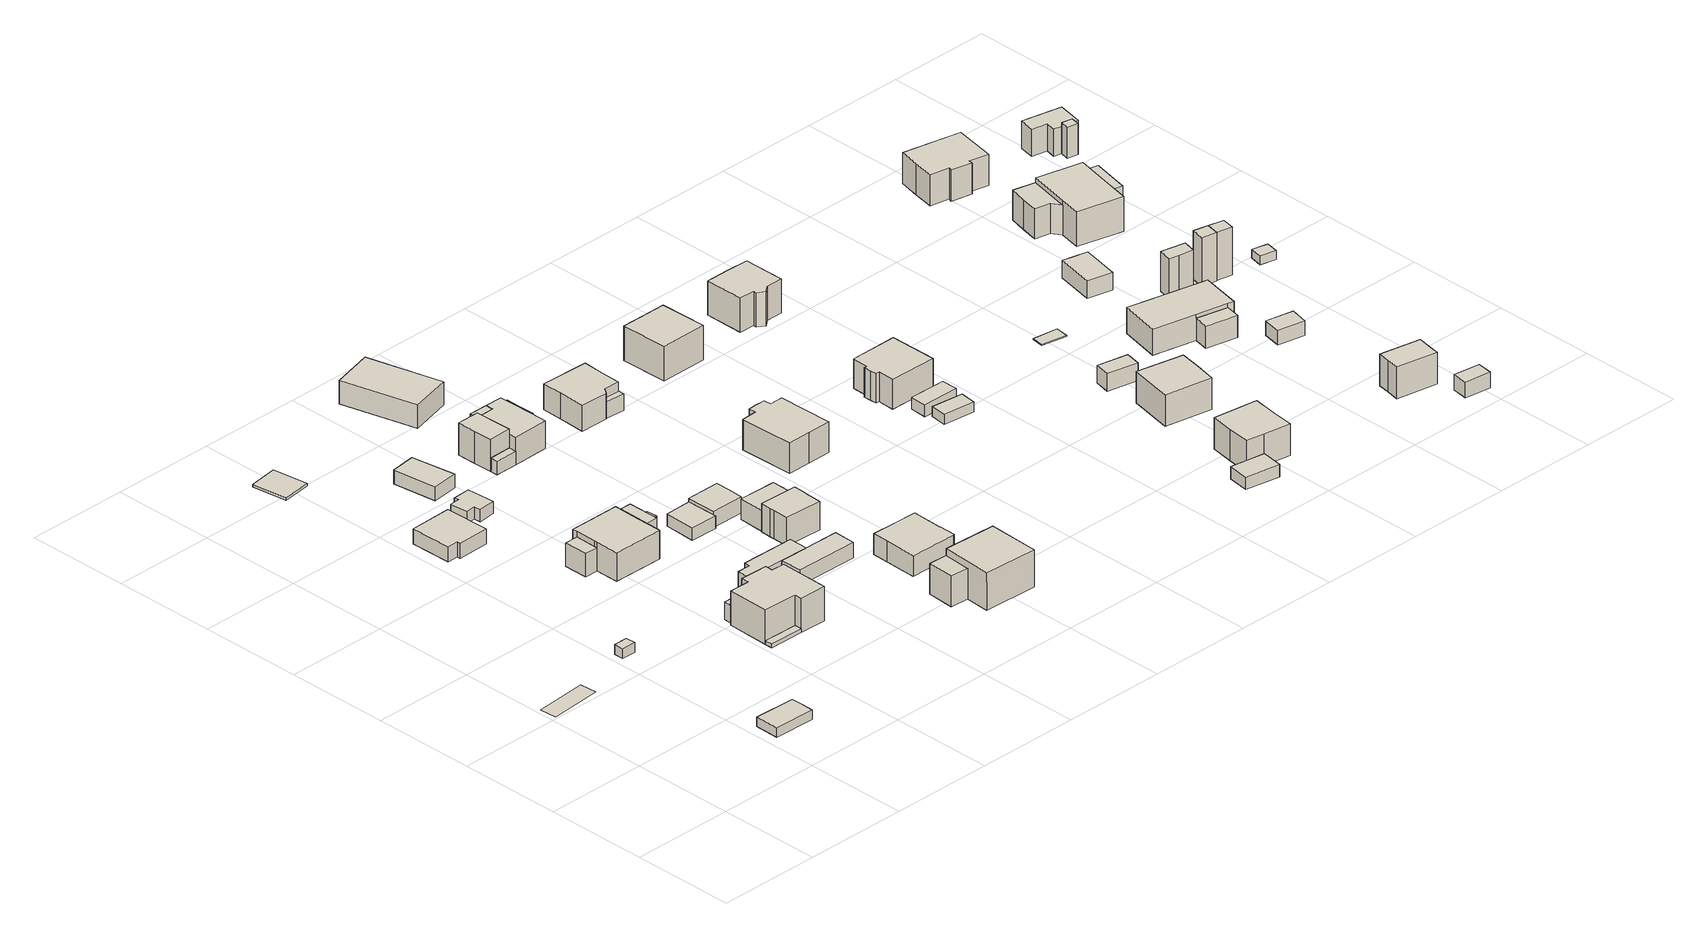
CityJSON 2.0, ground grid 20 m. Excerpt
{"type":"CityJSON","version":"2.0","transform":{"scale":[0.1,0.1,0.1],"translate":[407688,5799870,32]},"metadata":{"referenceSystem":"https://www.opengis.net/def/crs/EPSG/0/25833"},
"CityObjects":{
"building1":{"type":"Building","attributes":{"Gemeindeschluessel":"11000009","BezugspunktDach":"2200","function":"31001_2444","measuredHeight":0.017,"storeysAboveGround":1},"address":[{"country":"Germany","locality":"Berlin","thoroughfareNumber":"38A (1)","thoroughfareName":"Moßkopfring"}],"geometry":[{"type":"MultiSurface","lod":"1","boundaries":[[[0,1,2,3]]]}]},
"building2":{"type":"Building","attributes":{"Gemeindeschluessel":"11000009","BezugspunktDach":"2200","function":"31001_2000","measuredHeight":2.72,"storeysAboveGround":1},"address":[{"country":"Germany","locality":"Berlin","thoroughfareNumber":"37 (1)","thoroughfareName":"Moßkopfring"}],"geometry":[{"type":"Solid","lod":"1","boundaries":[[[[4,5,6,7,8]],[[9,10,11,12,13]],[[9,13,8,7]],[[10,9,7,6]],[[11,10,6,5]],[[12,11,5,4]],[[13,12,4,8]]]]}]},
"building3":{"type":"Building","attributes":{"Gemeindeschluessel":"11000009","BezugspunktDach":"2200","function":"31001_2723","measuredHeight":1.96,"storeysAboveGround":1},"address":[{"country":"Germany","locality":"Berlin","thoroughfareNumber":"39 (3)","thoroughfareName":"Moßkopfring"}],"geometry":[{"type":"Solid","lod":"1","boundaries":[[[[14,15,16,17]],[[18,19,20,21]],[[18,21,17,16]],[[19,18,16,15]],[[20,19,15,14]],[[21,20,14,17]]]]}]},
"building4":{"type":"Building","attributes":{"Gemeindeschluessel":"11000009","BezugspunktDach":"2200","function":"31001_1010","measuredHeight":2.92,"storeysAboveGround":1},"address":[{"country":"Germany","locality":"Berlin","thoroughfareNumber":"12","thoroughfareName":"Ebelallee"}],"geometry":[{"type":"Solid","lod":"1","boundaries":[[[[22,23,24,25,26,27]],[[28,29,30,31,32,33]],[[28,33,27,26]],[[29,28,26,25]],[[30,29,25,24]],[[31,30,24,23]],[[32,31,23,22]],[[33,32,22,27]]]]}]},
"building5":{"type":"Building","attributes":{"Gemeindeschluessel":"11000009","BezugspunktDach":"2200","function":"51009_1610","measuredHeight":0.701,"storeysAboveGround":0},"address":[{"country":"Germany","locality":"Berlin"}],"geometry":[{"type":"Solid","lod":"1","boundaries":[[[[34,35,36,37]],[[38,39,40,41]],[[38,41,37,36]],[[39,38,36,35]],[[40,39,35,34]],[[41,40,34,37]]]]}]},
"building6":{"type":"Building","attributes":{"Gemeindeschluessel":"11000009","BezugspunktDach":"2200","function":"51009_1610","measuredHeight":3.46,"storeysAboveGround":0},"address":[{"country":"Germany","locality":"Berlin"}],"geometry":[{"type":"Solid","lod":"1","boundaries":[[[[42,43,44,45]],[[46,47,48,49]],[[46,49,45,44]],[[47,46,44,43]],[[48,47,43,42]],[[49,48,42,45]]]]}]},
"building7":{"type":"Building","attributes":{"Gemeindeschluessel":"11000009","BezugspunktDach":"2200","function":"31001_1010","measuredHeight":0.505,"storeysAboveGround":1},"address":[{"country":"Germany","locality":"Berlin","thoroughfareNumber":"10 (2)","thoroughfareName":"Ebelallee"}],"geometry":[{"type":"Solid","lod":"1","boundaries":[[[[50,51,52,53]],[[54,55,56,57]],[[54,57,53,52]],[[55,54,52,51]],[[56,55,51,50]],[[57,56,50,53]]]]}]},
"building8":{"type":"Building","attributes":{"Gemeindeschluessel":"11000009","BezugspunktDach":"2200","function":"31001_1010","measuredHeight":6.57,"storeysAboveGround":1},"address":[{"country":"Germany","locality":"Berlin","thoroughfareNumber":"38A","thoroughfareName":"Moßkopfring"}],"geometry":[{"type":"Solid","lod":"1","boundaries":[[[[58,59,60,61,62,63,64,65,66,67]],[[68,69,70,71,72,73,74,40,39,38]],[[68,38,67,66]],[[69,68,66,65]],[[70,69,65,64]],[[71,70,64,63]],[[72,71,63,62]],[[73,72,62,61]],[[74,73,61,60]],[[40,74,60,59]],[[39,40,59,58]],[[38,39,58,67]]]]}]},
"building9":{"type":"Building","attributes":{"Gemeindeschluessel":"11000009","BezugspunktDach":"2200","function":"31001_2000","measuredHeight":2.41,"storeysAboveGround":1},"address":[{"country":"Germany","locality":"Berlin","thoroughfareNumber":"12 (1)","thoroughfareName":"Ebelallee"}],"geometry":[{"type":"Solid","lod":"1","boundaries":[[[[75,76,77,78,79,80,81,82]],[[83,84,85,86,87,88,89,90]],[[83,90,82,81]],[[84,83,81,80]],[[85,84,80,79]],[[86,85,79,78]],[[87,86,78,77]],[[88,87,77,76]],[[89,88,76,75]],[[90,89,75,82]]]]}]},
"building10":{"type":"Building","attributes":{"Gemeindeschluessel":"11000009","function":"31001_1010"},"address":[{"country":"Germany","locality":"Berlin","thoroughfareNumber":"1","thoroughfareName":"Ebelallee"}],"children":["building10-1","building10-2","building10-3","building10-4"]},
"building10-1":{"type":"BuildingPart","attributes":{"BezugspunktDach":"2200","measuredHeight":6.52,"storeysAboveGround":1},"parents":["building10"],"geometry":[{"type":"MultiSurface","lod":"1","boundaries":[[[91,92,93,94,95,96,97,98,99]],[[100,101,102,103,104,105,106,107,108]],[[100,108,99,98]],[[109,110,111,98,97]],[[102,112,109,101,97,96]],[[103,102,96,95]],[[104,103,95,94]],[[113,114,94,93]],[[115,113,105,93,92]],[[107,106,92,91]],[[108,107,91,99]],[[101,100,111,110,109]],[[101,109,112,102]],[[105,104,114,113]],[[106,116,105,113,115]]]}]},
"building10-2":{"type":"BuildingPart","attributes":{"BezugspunktDach":"2200","measuredHeight":4.48,"storeysAboveGround":1},"parents":["building10"],"geometry":[{"type":"MultiSurface","lod":"1","boundaries":[[[117,118,119,114,115]],[[104,120,121,122,106]],[[120,104,114,119]],[[122,121,118,117]],[[106,122,117,115]],[[104,105,113,114]],[[115,113,105,106]],[[121,120,119,118]]]}]},
"building10-3":{"type":"BuildingPart","attributes":{"BezugspunktDach":"2200","measuredHeight":4.44,"storeysAboveGround":1},"parents":["building10"],"geometry":[{"type":"Solid","lod":"1","boundaries":[[[[123,124,125,126,119,118]],[[120,127,128,129,130,121]],[[127,120,119,126]],[[128,127,126,125]],[[129,128,125,124]],[[130,129,124,123]],[[121,130,123,118]],[[120,121,118,119]]]]}]},
"building10-4":{"type":"BuildingPart","attributes":{"BezugspunktDach":"2200","measuredHeight":4.48,"storeysAboveGround":1},"parents":["building10"],"geometry":[{"type":"MultiSurface","lod":"1","boundaries":[[[110,112,131,132]],[[133,102,100,134]],[[133,134,132,131]],[[102,133,131,112]],[[102,101,100]],[[134,100,110,132]],[[100,101,109,110]],[[112,109,101,102]]]}]},
"building11":{"type":"Building","attributes":{"Gemeindeschluessel":"11000009","BezugspunktDach":"2200","function":"31001_1010","measuredHeight":2.74,"storeysAboveGround":1},"address":[{"country":"Germany","locality":"Berlin","thoroughfareNumber":"12 (2)","thoroughfareName":"Ebelallee"}],"geometry":[{"type":"Solid","lod":"1","boundaries":[[[[135,136,137,138]],[[139,140,141,142]],[[139,142,138,137]],[[140,139,137,136]],[[141,140,136,135]],[[142,141,135,138]]]]}]},
"building12":{"type":"Building","attributes":{"Gemeindeschluessel":"11000009","BezugspunktDach":"2200","function":"31001_1313","measuredHeight":3.01,"storeysAboveGround":1},"address":[{"country":"Germany","locality":"Berlin","thoroughfareNumber":"39 (2)","thoroughfareName":"Moßkopfring"}],"geometry":[{"type":"Solid","lod":"1","boundaries":[[[[143,144,145,146,147,148,149]],[[150,151,152,153,154,155,156]],[[150,156,149,148]],[[151,150,148,147]],[[152,151,147,146]],[[153,152,146,145]],[[154,153,145,144]],[[155,154,144,143]],[[156,155,143,149]]]]}]},
"building13":{"type":"Building","attributes":{"Gemeindeschluessel":"11000009","BezugspunktDach":"2200","function":"51009_1610","measuredHeight":3,"storeysAboveGround":0},"address":[{"country":"Germany","locality":"Berlin"}],"geometry":[{"type":"Solid","lod":"1","boundaries":[[[[157,158,159,160]],[[161,162,163,164]],[[161,164,160,159]],[[162,161,159,158]],[[163,162,158,157]],[[164,163,157,160]]]]}]},
"building14":{"type":"Building","attributes":{"Gemeindeschluessel":"11000009","BezugspunktDach":"2200","function":"31001_1313","measuredHeight":2.98,"storeysAboveGround":1},"address":[{"country":"Germany","locality":"Berlin","thoroughfareNumber":"38 (1)","thoroughfareName":"Moßkopfring"}],"geometry":[{"type":"Solid","lod":"1","boundaries":[[[[165,166,167,144,143]],[[154,168,169,170,155]],[[154,155,143,144]],[[168,154,144,167]],[[169,168,167,166]],[[170,169,166,165]],[[155,170,165,143]]]]}]},
"building15":{"type":"Building","attributes":{"Gemeindeschluessel":"11000009","BezugspunktDach":"2200","function":"31001_2000","measuredHeight":2.43,"storeysAboveGround":1},"address":[{"country":"Germany","locality":"Berlin","thoroughfareNumber":"1 (1)","thoroughfareName":"Ebelallee"}],"geometry":[{"type":"Solid","lod":"1","boundaries":[[[[171,172,173,174,175]],[[176,177,178,179,180]],[[176,180,175,174]],[[177,176,174,173]],[[178,177,173,172]],[[179,178,172,171]],[[180,179,171,175]]]]}]},
"building16":{"type":"Building","attributes":{"Gemeindeschluessel":"11000009","BezugspunktDach":"2200","function":"51009_1610","measuredHeight":2.6,"storeysAboveGround":0},"address":[{"country":"Germany","locality":"Berlin"}],"geometry":[{"type":"Solid","lod":"1","boundaries":[[[[181,182,183,184]],[[185,186,187,188]],[[185,188,184,183]],[[186,185,183,182]],[[187,186,182,181]],[[188,187,181,184]]]]}]},
"building17":{"type":"Building","attributes":{"Gemeindeschluessel":"11000009","function":"31001_1010"},"address":[{"country":"Germany","locality":"Berlin","thoroughfareNumber":"8","thoroughfareName":"Ebelallee"}],"children":["building17-1","building17-2"]},
"building17-1":{"type":"BuildingPart","attributes":{"BezugspunktDach":"2200","measuredHeight":7.52,"storeysAboveGround":1},"parents":["building17"],"geometry":[{"type":"MultiSurface","lod":"1","boundaries":[[[189,190,191,192,193,194,195,196,197]],[[198,199,200,201,202,186,185,203,204]],[[198,204,197,196]],[[199,198,196,195]],[[200,199,195,194]],[[201,200,194,193]],[[202,201,193,192]],[[186,202,192,191]],[[185,186,191,190]],[[203,185,190,189]],[[204,205,206,197]],[[203,189,206,205]]]}]},
"building17-2":{"type":"BuildingPart","attributes":{"BezugspunktDach":"2200","measuredHeight":7.74,"storeysAboveGround":1},"parents":["building17"],"geometry":[{"type":"MultiSurface","lod":"1","boundaries":[[[207,208,209,210,211,212]],[[204,205,185,188,213,214]],[[204,214,212,211]],[[206,197,211,210]],[[190,189,206,205,210,209]],[[188,185,209,208]],[[213,188,208,207]],[[214,213,207,212]],[[205,204,197,206]],[[185,203,189,190]],[[203,205,206,189]]]}]},
"building18":{"type":"Building","attributes":{"Gemeindeschluessel":"11000009","function":"31001_1010"},"address":[{"country":"Germany","locality":"Berlin","thoroughfareNumber":"37","thoroughfareName":"Moßkopfring"}],"children":["building18-1","building18-2"]},
"building18-1":{"type":"BuildingPart","attributes":{"BezugspunktDach":"2200","measuredHeight":8.48,"storeysAboveGround":1},"parents":["building18"],"geometry":[{"type":"MultiSurface","lod":"1","boundaries":[[[215,216,217,218]],[[219,220,221,222]],[[223,224,225,226,222,218,217]],[[220,219,217,216]],[[221,220,216,215]],[[222,221,215,218]],[[219,226,225,224,223]]]}]},
"building18-2":{"type":"BuildingPart","attributes":{"BezugspunktDach":"2200","measuredHeight":5.93,"storeysAboveGround":1},"parents":["building18"],"geometry":[{"type":"Solid","lod":"1","boundaries":[[[[224,223,227,228]],[[229,219,225,230]],[[229,230,228,227]],[[219,229,227,223]],[[230,225,224,228]],[[225,219,223,224]]]]}]},
"building19":{"type":"Building","attributes":{"Gemeindeschluessel":"11000009","BezugspunktDach":"2200","function":"31001_2000","measuredHeight":3.65,"storeysAboveGround":1},"address":[{"country":"Germany","locality":"Berlin","thoroughfareNumber":"1 (2)","thoroughfareName":"Ebelallee"}],"geometry":[{"type":"Solid","lod":"1","boundaries":[[[[231,232,233,234,235]],[[177,236,237,238,178]],[[177,178,235,234]],[[236,177,234,233]],[[237,236,233,232]],[[238,237,232,231]],[[178,238,231,235]]]]}]},
"building20":{"type":"Building","attributes":{"Gemeindeschluessel":"11000009","BezugspunktDach":"2200","function":"51009_1610","measuredHeight":5.19,"storeysAboveGround":0},"address":[{"country":"Germany","locality":"Berlin"}],"geometry":[{"type":"Solid","lod":"1","boundaries":[[[[197,196,195,239]],[[240,241,242,243]],[[240,243,239,195]],[[241,240,195,196]],[[242,241,196,197]],[[243,242,197,239]]]]}]},
"building21":{"type":"Building","attributes":{"Gemeindeschluessel":"11000009","function":"31001_1010"},"address":[{"country":"Germany","locality":"Berlin","thoroughfareNumber":"39","thoroughfareName":"Moßkopfring"}],"children":["building21-1","building21-2"]},
"building21-1":{"type":"BuildingPart","attributes":{"BezugspunktDach":"2200","measuredHeight":6.62,"storeysAboveGround":2},"parents":["building21"],"geometry":[{"type":"Solid","lod":"1","boundaries":[[[[244,245,246,247,248,249,250,251]],[[252,253,254,255,256,257,258,259]],[[252,259,251,250]],[[253,252,250,249]],[[254,253,249,248]],[[255,254,248,247],[260,261,262,263]],[[256,255,247,246]],[[257,256,246,245]],[[258,257,245,244]],[[259,258,244,251]],[[262,261,260,263]]]]}]},
"building21-2":{"type":"BuildingPart","attributes":{"BezugspunktDach":"2200","measuredHeight":3.93,"storeysAboveGround":2},"parents":["building21"],"geometry":[{"type":"Solid","lod":"1","boundaries":[[[[262,264,265,263]],[[266,267,261,260]],[[266,260,263,265]],[[267,266,265,264]],[[261,267,264,262]],[[260,261,262,263]]]]}]},
"building22":{"type":"Building","attributes":{"Gemeindeschluessel":"11000009","BezugspunktDach":"2200","function":"31001_1010","measuredHeight":5.49,"storeysAboveGround":1},"address":[{"country":"Germany","locality":"Berlin","thoroughfareNumber":"10","thoroughfareName":"Ebelallee"}],"geometry":[{"type":"Solid","lod":"1","boundaries":[[[[268,269,270,271]],[[272,273,274,275]],[[272,275,271,270]],[[273,272,270,269]],[[274,273,269,268]],[[275,274,268,271]]]]}]},
"building23":{"type":"Building","attributes":{"Gemeindeschluessel":"11000009","BezugspunktDach":"2200","function":"31001_1010","measuredHeight":4.53,"storeysAboveGround":1},"address":[{"country":"Germany","locality":"Berlin","thoroughfareNumber":"38","thoroughfareName":"Moßkopfring"}],"geometry":[{"type":"Solid","lod":"1","boundaries":[[[[276,277,278,279,280,281,282,283,284]],[[285,286,287,288,289,290,291,292,293]],[[285,293,284,283]],[[286,285,283,282]],[[287,286,282,281]],[[288,287,281,280]],[[289,288,280,279]],[[290,289,279,278]],[[291,290,278,277]],[[292,291,277,276]],[[293,292,276,284]]]]}]},
"building24":{"type":"Building","attributes":{"Gemeindeschluessel":"11000009","BezugspunktDach":"2200","function":"51009_1610","measuredHeight":1.66,"storeysAboveGround":0},"address":[{"country":"Germany","locality":"Berlin"}],"geometry":[{"type":"Solid","lod":"1","boundaries":[[[[294,295,296,297]],[[298,299,300,301]],[[298,301,297,296]],[[299,298,296,295]],[[300,299,295,294]],[[301,300,294,297]]]]}]},
"building25":{"type":"Building","attributes":{"Gemeindeschluessel":"11000009","BezugspunktDach":"2200","function":"31001_1310","measuredHeight":1.65,"storeysAboveGround":1},"address":[{"country":"Germany","locality":"Berlin","thoroughfareNumber":"8 (1)","thoroughfareName":"Ebelallee"}],"geometry":[{"type":"Solid","lod":"1","boundaries":[[[[297,296,302,303]],[[304,298,301,305]],[[304,305,303,302]],[[298,304,302,296]],[[301,298,296,297]],[[305,301,297,303]]]]}]},
"building26":{"type":"Building","attributes":{"Gemeindeschluessel":"11000009","BezugspunktDach":"2200","function":"31001_1010","measuredHeight":6.82,"storeysAboveGround":1},"address":[{"country":"Germany","locality":"Berlin","thoroughfareNumber":"6","thoroughfareName":"Ebelallee"}],"geometry":[{"type":"Solid","lod":"1","boundaries":[[[[306,307,308,309,310,311,312,313]],[[314,315,316,317,318,319,320,321]],[[314,321,313,312]],[[315,314,312,311]],[[316,315,311,310]],[[317,316,310,309]],[[318,317,309,308]],[[319,318,308,307]],[[320,319,307,306]],[[321,320,306,313]]]]}]},
"building27":{"type":"Building","attributes":{"Gemeindeschluessel":"11000009","BezugspunktDach":"2200","function":"51009_1610","measuredHeight":3.23,"storeysAboveGround":0},"address":[{"country":"Germany","locality":"Berlin"}],"geometry":[{"type":"Solid","lod":"1","boundaries":[[[[322,323,324,325]],[[326,327,328,329]],[[326,329,325,324]],[[327,326,324,323]],[[328,327,323,322]],[[329,328,322,325]]]]}]},
"building28":{"type":"Building","attributes":{"Gemeindeschluessel":"11000009","BezugspunktDach":"2200","function":"31001_1010","measuredHeight":8.64,"storeysAboveGround":1},"address":[{"country":"Germany","locality":"Berlin","thoroughfareNumber":"3","thoroughfareName":"Ebelallee"}],"geometry":[{"type":"Solid","lod":"1","boundaries":[[[[330,331,332,333,334,335,336,337,338,339]],[[340,341,342,343,344,345,346,347,348,349]],[[340,349,339,338]],[[341,340,338,337]],[[342,341,337,336]],[[343,342,336,335]],[[344,343,335,334]],[[345,344,334,333]],[[346,345,333,332]],[[347,346,332,331]],[[348,347,331,330]],[[349,348,330,339]]]]}]},
"building29":{"type":"Building","attributes":{"Gemeindeschluessel":"11000009","BezugspunktDach":"2200","function":"31001_1010","measuredHeight":9.59,"storeysAboveGround":1},"address":[{"country":"Germany","locality":"Berlin","thoroughfareNumber":"4","thoroughfareName":"Ebelallee"}],"geometry":[{"type":"Solid","lod":"1","boundaries":[[[[350,351,352,353,354]],[[355,356,357,358,359]],[[355,359,354,353]],[[356,355,353,352]],[[357,356,352,351]],[[358,357,351,350]],[[359,358,350,354]]]]}]},
"building30":{"type":"Building","attributes":{"Gemeindeschluessel":"11000009","BezugspunktDach":"2200","function":"31001_2463","measuredHeight":1.9,"storeysAboveGround":1},"address":[{"country":"Germany","locality":"Berlin","thoroughfareNumber":"39 (1)","thoroughfareName":"Moßkopfring"}],"geometry":[{"type":"Solid","lod":"1","boundaries":[[[[360,361,362,363]],[[364,365,366,367]],[[364,367,363,362]],[[365,364,362,361]],[[366,365,361,360]],[[367,366,360,363]]]]}]},
"building31":{"type":"Building","attributes":{"Gemeindeschluessel":"11000009","BezugspunktDach":"2200","function":"31001_2463","measuredHeight":2.34,"storeysAboveGround":1},"address":[{"country":"Germany","locality":"Berlin","thoroughfareNumber":"40 (1)","thoroughfareName":"Moßkopfring"}],"geometry":[{"type":"Solid","lod":"1","boundaries":[[[[368,369,370,371]],[[372,373,374,375]],[[372,375,371,370]],[[373,372,370,369]],[[374,373,369,368]],[[375,374,368,371]]]]}]},
"building32":{"type":"Building","attributes":{"Gemeindeschluessel":"11000009","BezugspunktDach":"2200","function":"31001_1010","measuredHeight":7.3,"storeysAboveGround":1},"address":[{"country":"Germany","locality":"Berlin","thoroughfareNumber":"40","thoroughfareName":"Moßkopfring"}],"geometry":[{"type":"Solid","lod":"1","boundaries":[[[[376,377,378,379,380,381,382,383,384,385]],[[386,387,388,389,390,391,392,393,394,395]],[[386,395,385,384]],[[387,386,384,383]],[[388,387,383,382]],[[389,388,382,381]],[[390,389,381,380]],[[391,390,380,379]],[[392,391,379,378]],[[393,392,378,377]],[[394,393,377,376]],[[395,394,376,385]]]]}]},
"building33":{"type":"Building","attributes":{"Gemeindeschluessel":"11000009","BezugspunktDach":"2200","function":"31001_2463","measuredHeight":2.43,"storeysAboveGround":1},"address":[{"country":"Germany","locality":"Berlin","thoroughfareNumber":"61 (1)","thoroughfareName":"Moßkopfring"}],"geometry":[{"type":"Solid","lod":"1","boundaries":[[[[396,397,398,399,400]],[[401,402,403,404,405]],[[401,405,400,399]],[[402,401,399,398]],[[403,402,398,397]],[[404,403,397,396]],[[405,404,396,400]]]]}]},
"building34":{"type":"Building","attributes":{"Gemeindeschluessel":"11000009","BezugspunktDach":"2200","function":"31001_1010","measuredHeight":9.38,"storeysAboveGround":1},"address":[{"country":"Germany","locality":"Berlin","thoroughfareNumber":"2","thoroughfareName":"Ebelallee"}],"geometry":[{"type":"Solid","lod":"1","boundaries":[[[[406,407,408,409,410,411,412,413,414,415]],[[416,417,418,419,420,421,422,423,424,425]],[[416,425,415,414]],[[417,416,414,413]],[[418,417,413,412]],[[419,418,412,411]],[[420,419,411,410]],[[421,420,410,409]],[[422,421,409,408]],[[423,422,408,407]],[[424,423,407,406]],[[425,424,406,415]]]]}]},
"building35":{"type":"Building","attributes":{"Gemeindeschluessel":"11000009","BezugspunktDach":"2200","function":"31001_1010","measuredHeight":8.13,"storeysAboveGround":1},"address":[{"country":"Germany","locality":"Berlin","thoroughfareNumber":"61","thoroughfareName":"Moßkopfring"}],"geometry":[{"type":"Solid","lod":"1","boundaries":[[[[426,427,428,429,430,431,432]],[[433,434,435,436,437,438,439]],[[433,439,432,431]],[[434,433,431,430]],[[435,434,430,429]],[[436,435,429,428]],[[437,436,428,427]],[[438,437,427,426]],[[439,438,426,432]]]]}]},
"building36":{"type":"Building","attributes":{"Gemeindeschluessel":"11000009","BezugspunktDach":"2200","function":"31001_1010","measuredHeight":7.64,"storeysAboveGround":1},"address":[{"country":"Germany","locality":"Berlin","thoroughfareNumber":"62","thoroughfareName":"Moßkopfring"}],"geometry":[{"type":"Solid","lod":"1","boundaries":[[[[440,441,442,443,444]],[[445,446,447,448,449]],[[445,449,444,443]],[[446,445,443,442]],[[447,446,442,441]],[[448,447,441,440]],[[449,448,440,444]]]]}]},
"building37":{"type":"Building","attributes":{"Gemeindeschluessel":"11000009","BezugspunktDach":"2200","function":"31001_2723","measuredHeight":3.66,"storeysAboveGround":1},"address":[{"country":"Germany","locality":"Berlin","thoroughfareNumber":"63 (1)","thoroughfareName":"Moßkopfring"}],"geometry":[{"type":"Solid","lod":"1","boundaries":[[[[450,451,452,453]],[[454,455,456,457]],[[454,457,453,452]],[[455,454,452,451]],[[456,455,451,450]],[[457,456,450,453]]]]}]},
"building38":{"type":"Building","attributes":{"Gemeindeschluessel":"11000009","BezugspunktDach":"2200","function":"31001_2000","measuredHeight":0.182,"storeysAboveGround":1},"address":[{"country":"Germany","locality":"Berlin","thoroughfareNumber":"64 (1)","thoroughfareName":"Moßkopfring"}],"geometry":[{"type":"Solid","lod":"1","boundaries":[[[[458,459,460,461]],[[462,463,464,465]],[[462,465,461,460]],[[463,462,460,459]],[[464,463,459,458]],[[465,464,458,461]]]]}]},
"building39":{"type":"Building","attributes":{"Gemeindeschluessel":"11000009","function":"31001_1010"},"address":[{"country":"Germany","locality":"Berlin","thoroughfareNumber":"63","thoroughfareName":"Moßkopfring"}],"children":["building39-1","building39-2"]},
"building39-1":{"type":"BuildingPart","attributes":{"BezugspunktDach":"2200","measuredHeight":5.79,"storeysAboveGround":1},"parents":["building39"],"geometry":[{"type":"MultiSurface","lod":"1","boundaries":[[[466,467,468,469,470,471]],[[472,473,474,475,476,477]],[[472,477,471,470]],[[473,472,470,469]],[[474,473,469,468]],[[475,474,468,467]],[[478,479,475,467,466]],[[477,476,466,471]],[[476,475,479,478]]]}]},
"building39-2":{"type":"BuildingPart","attributes":{"BezugspunktDach":"2200","measuredHeight":4.38,"storeysAboveGround":1},"parents":["building39"],"geometry":[{"type":"Solid","lod":"1","boundaries":[[[[480,479,478,481]],[[476,475,482,483]],[[476,483,481,478]],[[482,475,479,480]],[[483,482,480,481]],[[475,476,478,479]]]]}]},
"building40":{"type":"Building","attributes":{"Gemeindeschluessel":"11000009","BezugspunktDach":"2200","function":"31001_1010","measuredHeight":7.03,"storeysAboveGround":2},"address":[{"country":"Germany","locality":"Berlin","thoroughfareNumber":"61A","thoroughfareName":"Moßkopfring"}],"geometry":[{"type":"Solid","lod":"1","boundaries":[[[[484,485,486,487,488,489]],[[490,491,492,493,494,495]],[[490,495,489,488]],[[491,490,488,487]],[[492,491,487,486]],[[493,492,486,485]],[[494,493,485,484]],[[495,494,484,489]]]]}]},
"building41":{"type":"Building","attributes":{"Gemeindeschluessel":"11000009","BezugspunktDach":"2200","function":"31001_2000","measuredHeight":3,"storeysAboveGround":1},"address":[{"country":"Germany","locality":"Berlin","thoroughfareNumber":"61A (2)","thoroughfareName":"Moßkopfring"}],"geometry":[{"type":"Solid","lod":"1","boundaries":[[[[496,497,498,499]],[[500,501,502,503]],[[500,503,499,498]],[[501,500,498,497]],[[502,501,497,496]],[[503,502,496,499]]]]}]},
"building42":{"type":"Building","attributes":{"Gemeindeschluessel":"11000009","BezugspunktDach":"2200","function":"31001_1010","measuredHeight":3.66,"storeysAboveGround":1},"address":[{"country":"Germany","locality":"Berlin","thoroughfareNumber":"64","thoroughfareName":"Moßkopfring"}],"geometry":[{"type":"Solid","lod":"1","boundaries":[[[[504,505,506,507,508]],[[509,510,511,512,513]],[[509,513,508,507]],[[510,509,507,506]],[[511,510,506,505]],[[512,511,505,504]],[[513,512,504,508]]]]}]},
"building43":{"type":"Building","attributes":{"Gemeindeschluessel":"11000009","BezugspunktDach":"2200","function":"31001_2463","measuredHeight":2.86,"storeysAboveGround":1},"address":[{"country":"Germany","locality":"Berlin","thoroughfareNumber":"62 (2)","thoroughfareName":"Moßkopfring"}],"geometry":[{"type":"Solid","lod":"1","boundaries":[[[[514,515,516,517]],[[518,519,520,521]],[[518,521,517,516]],[[519,518,516,515]],[[520,519,515,514]],[[521,520,514,517]]]]}]},
"building44":{"type":"Building","attributes":{"Gemeindeschluessel":"11000009","BezugspunktDach":"2200","function":"31001_2000","measuredHeight":7.75,"storeysAboveGround":1},"address":[{"country":"Germany","locality":"Berlin","thoroughfareNumber":"64 (2)","thoroughfareName":"Moßkopfring"}],"geometry":[{"type":"Solid","lod":"1","boundaries":[[[[522,523,524,525,526]],[[527,528,529,530,531]],[[527,531,526,525]],[[528,527,525,524]],[[529,528,524,523]],[[530,529,523,522]],[[531,530,522,526]]]]}]},
"building45":{"type":"Building","attributes":{"Gemeindeschluessel":"11000009","BezugspunktDach":"2200","function":"31001_1010","measuredHeight":9.33,"storeysAboveGround":1},"address":[{"country":"Germany","locality":"Berlin","thoroughfareNumber":"64 (3)","thoroughfareName":"Moßkopfring"}],"geometry":[{"type":"Solid","lod":"1","boundaries":[[[[532,533,534,535]],[[536,537,538,539]],[[536,539,535,534]],[[537,536,534,533]],[[538,537,533,532]],[[539,538,532,535]]]]}]},
"building46":{"type":"Building","attributes":{"Gemeindeschluessel":"11000009","BezugspunktDach":"2200","function":"51009_1610","measuredHeight":9.28,"storeysAboveGround":0},"address":[{"country":"Germany","locality":"Berlin"}],"geometry":[{"type":"Solid","lod":"1","boundaries":[[[[540,541,533,532]],[[542,543,544,545]],[[542,545,532,533]],[[543,542,533,541]],[[544,543,541,540]],[[545,544,540,532]]]]}]},
"building47":{"type":"Building","attributes":{"Gemeindeschluessel":"11000009","BezugspunktDach":"2200","function":"31001_1010","measuredHeight":7.18,"storeysAboveGround":1},"address":[{"country":"Germany","locality":"Berlin","thoroughfareNumber":"2","thoroughfareName":"Zeuthener Weg"}],"geometry":[{"type":"Solid","lod":"1","boundaries":[[[[546,547,548,549,550,551,552,553,554,555]],[[556,557,558,559,560,561,562,563,564,565]],[[556,565,555,554]],[[557,556,554,553]],[[558,557,553,552]],[[559,558,552,551]],[[560,559,551,550]],[[561,560,550,549]],[[562,561,549,548]],[[563,562,548,547]],[[564,563,547,546]],[[565,564,546,555]]]]}]},
"building48":{"type":"Building","attributes":{"Gemeindeschluessel":"11000009","function":"31001_1010"},"address":[{"country":"Germany","locality":"Berlin","thoroughfareNumber":"65","thoroughfareName":"Moßkopfring"}],"children":["building48-1","building48-2","building48-3"]},
"building48-1":{"type":"BuildingPart","attributes":{"BezugspunktDach":"2200","measuredHeight":8.38,"storeysAboveGround":2},"parents":["building48"],"geometry":[{"type":"MultiSurface","lod":"1","boundaries":[[[566,567,568,569,570,571]],[[572,573,574,575,576,577]],[[572,577,571,570]],[[573,578,579,580,572,570,569]],[[574,573,569,568]],[[581,582,574,568,567]],[[576,575,567,566]],[[577,576,566,571]],[[572,580,579,578]],[[575,574,582,581]]]}]},
"building48-2":{"type":"BuildingPart","attributes":{"BezugspunktDach":"2200","measuredHeight":7.52,"storeysAboveGround":2},"parents":["building48"],"geometry":[{"type":"Solid","lod":"1","boundaries":[[[[583,580,579,584,585,586,587,588]],[[589,590,573,591,578,572,592,593]],[[589,593,588,587]],[[590,589,587,586]],[[573,590,586,585]],[[591,573,585,584]],[[578,591,584,579]],[[592,572,580,583]],[[593,592,583,588]],[[572,578,579,580]]]]}]},
"building48-3":{"type":"BuildingPart","attributes":{"BezugspunktDach":"2200","measuredHeight":5.13,"storeysAboveGround":2},"parents":["building48"],"geometry":[{"type":"Solid","lod":"1","boundaries":[[[[594,595,582,581]],[[574,596,597,575]],[[596,574,582,595]],[[597,596,595,594]],[[575,597,594,581]],[[574,575,581,582]]]]}]},
"building49":{"type":"Building","attributes":{"Gemeindeschluessel":"11000009","BezugspunktDach":"2200","function":"31001_1010","measuredHeight":1.73,"storeysAboveGround":1},"address":[{"country":"Germany","locality":"Berlin","thoroughfareNumber":"64 (4)","thoroughfareName":"Moßkopfring"}],"geometry":[{"type":"Solid","lod":"1","boundaries":[[[[598,599,600,601]],[[602,603,604,605]],[[602,605,601,600]],[[603,602,600,599]],[[604,603,599,598]],[[605,604,598,601]]]]}]},
"building50":{"type":"Building","attributes":{"Gemeindeschluessel":"11000009","BezugspunktDach":"2200","function":"51009_1610","measuredHeight":5.96,"storeysAboveGround":0},"address":[{"country":"Germany","locality":"Berlin"}],"geometry":[{"type":"Solid","lod":"1","boundaries":[[[[606,607,608,609]],[[610,611,612,613]],[[610,613,609,608]],[[611,610,608,607]],[[612,611,607,606]],[[613,612,606,609]]]]}]},
"building51":{"type":"Building","attributes":{"Gemeindeschluessel":"11000009","BezugspunktDach":"2200","function":"31001_1010","measuredHeight":5.33,"storeysAboveGround":1},"address":[{"country":"Germany","locality":"Berlin","thoroughfareNumber":"4","thoroughfareName":"Zeuthener Weg"}],"geometry":[{"type":"Solid","lod":"1","boundaries":[[[[614,615,616,617,618,619,620,621]],[[622,623,624,611,610,625,626,627]],[[622,627,621,620]],[[623,622,620,619]],[[624,623,619,618]],[[611,624,618,617]],[[610,611,617,616]],[[625,610,616,615]],[[626,625,615,614]],[[627,626,614,621]]]]}]}
},
"vertices":[
[12,404,3],[113,412,3],[111,445,3],[10,437,3],
[297,95,26],[298,119,26],[298,142,26],[218,144,26],[217,97,26],[218,144,8],[298,142,8],[298,119,8],[297,95,8],[217,97,8],
[208,444,30],[236,444,30],[235,463,30],[208,463,30],[235,463,11],[236,444,11],[208,444,11],[208,463,11],
[217,857,41],[238,857,41],[238,850,41],[301,852,41],[299,939,41],[216,937,41],[299,939,12],[301,852,12],[238,850,12],[238,857,12],[217,857,12],[216,937,12],
[472,294,18],[472,309,18],[404,310,18],[404,295,18],[404,310,11],[472,309,11],[472,294,11],[404,295,11],
[446,391,49],[446,406,49],[407,407,49],[406,392,49],[407,407,15],[446,406,15],[446,391,15],[406,392,15],
[162,1177,19],[218,1184,19],[209,1253,19],[153,1245,19],[209,1253,14],[218,1184,14],[162,1177,14],[153,1245,14],
[472,309,77],[472,294,77],[524,293,77],[526,389,77],[500,390,77],[500,405,77],[446,406,77],[446,391,77],[406,392,77],[404,310,77],[406,392,11],[446,391,11],[446,406,11],[500,405,11],[500,390,11],[526,389,11],[524,293,11],
[315,910,43],[333,912,43],[334,899,43],[367,902,43],[363,956,43],[329,954,43],[331,946,43],[311,945,43],[331,946,19],[329,954,19],[363,956,19],[367,902,19],[334,899,19],[333,912,19],[315,910,19],[311,945,19],
[467,617,68],[467,631,68],[467,668,68],[468,720,68],[369,720,68],[369,710,68],[368,669,68],[368,663,68],[368,618,68],[368,663,13],[368,669,13],[369,710,13],[369,720,13],[468,720,13],[467,668,13],[467,631,13],[467,617,13],[368,618,13],[368,669,58],[368,663,58],[368,663,50],[369,710,58],[467,668,58],[468,720,58],[467,631,58],[467,635,13],
[479,631,58],[479,658,58],[480,720,58],[480,720,13],[479,658,13],[479,631,13],
[502,658,58],[502,677,58],[502,698,58],[502,720,58],[502,720,13],[502,698,13],[502,677,13],[502,658,13],
[342,710,58],[342,663,58],[342,710,13],[342,663,13],
[326,995,48],[376,1000,48],[363,1086,48],[315,1080,48],[363,1086,21],[376,1000,21],[326,995,21],[315,1080,21],
[571,438,43],[627,437,43],[627,474,43],[522,475,43],[521,464,43],[496,464,43],[495,439,43],[496,464,13],[521,464,13],[522,475,13],[627,474,13],[627,437,13],[571,438,13],[495,439,13],
[520,677,46],[519,698,46],[502,698,46],[502,677,46],[502,698,16],[519,698,16],[520,677,16],[502,677,16],
[571,395,43],[693,394,43],[694,436,43],[694,436,13],[693,394,13],[571,395,13],
[595,615,40],[595,619,40],[595,677,40],[544,676,40],[542,616,40],[544,676,16],[595,677,16],[595,619,16],[595,615,16],[542,616,16],
[453,979,48],[497,979,48],[497,994,48],[453,993,48],[497,994,22],[497,979,22],[453,979,22],[453,993,22],
[496,1023,75],[497,994,75],[497,979,75],[567,981,75],[567,1024,75],[566,1083,75],[532,1083,75],[532,1068,75],[496,1067,75],[532,1068,22],[532,1083,22],[566,1083,22],[567,1024,22],[567,981,22],[496,1023,22],[496,1067,22],[496,1031,22],[496,1031,75],
[452,1030,84],[453,993,84],[497,994,84],[496,1031,84],[496,1067,84],[452,1067,84],[452,1030,22],[452,1067,22],
[837,119,86],[841,219,86],[738,224,86],[731,124,86],[738,224,14],[841,219,14],[837,119,14],[731,124,14],[738,224,73],[734,170,73],[734,170,14],[737,216,14],
[701,225,73],[698,173,73],[701,225,14],[698,173,14],
[659,619,47],[660,648,47],[660,677,47],[595,677,47],[595,619,47],[660,677,16],[660,648,16],[659,619,16],
[495,1083,75],[532,1083,23],[532,1068,23],[496,1067,23],[495,1083,23],
[712,491,71],[713,522,71],[714,530,71],[715,552,71],[641,554,71],[640,533,71],[640,524,71],[639,494,71],[640,524,16],[640,533,16],[641,554,16],[715,552,16],[714,530,16],[713,522,16],[712,491,16],[639,494,16],[641,554,17],[715,552,17],[715,552,57],[641,554,57],
[716,602,57],[643,604,57],[643,604,17],[716,602,17],
[462,1171,68],[543,1192,68],[506,1337,68],[425,1316,68],[506,1337,23],[543,1192,23],[462,1171,23],[425,1316,23],
[812,281,55],[814,281,55],[814,314,55],[813,314,55],[815,374,55],[766,375,55],[722,376,55],[721,344,55],[719,282,55],[721,344,15],[722,376,15],[766,375,15],[815,374,15],[813,314,15],[814,314,15],[814,281,15],[812,281,15],[719,282,15],
[581,1051,40],[609,1051,40],[608,1087,40],[581,1086,40],[608,1087,23],[609,1051,23],[581,1051,23],[581,1086,23],
[608,1110,40],[580,1109,40],[608,1110,23],[580,1109,23],
[702,975,71],[710,986,71],[741,985,71],[742,1025,71],[744,1065,71],[651,1068,71],[650,1028,71],[648,976,71],[650,1028,21],[651,1068,21],[744,1065,21],[742,1025,21],[741,985,21],[710,986,21],[702,975,21],[648,976,21],
[740,972,54],[741,985,54],[710,986,54],[702,975,54],[710,986,22],[741,985,22],[740,972,22],[702,975,22],
[794,642,81],[840,642,81],[886,643,81],[884,750,81],[858,750,81],[857,764,81],[838,764,81],[822,763,81],[822,749,81],[792,748,81],[822,749,22],[822,763,22],[838,764,22],[857,764,22],[858,750,22],[884,750,22],[886,643,22],[840,642,22],[794,642,22],[792,748,22],
[854,992,87],[945,992,87],[943,1083,87],[898,1083,87],[852,1083,87],[898,1083,20],[943,1083,20],[945,992,20],[854,992,20],[852,1083,20],
[1142,563,41],[1146,594,41],[1084,601,41],[1080,570,41],[1084,601,22],[1146,594,22],[1142,563,22],[1080,570,22],
[1147,608,45],[1147,640,45],[1076,641,45],[1075,609,45],[1076,641,22],[1147,640,22],[1147,608,22],[1075,609,22],
[1048,708,79],[1049,696,79],[1055,695,79],[1054,663,79],[1147,662,79],[1147,708,79],[1147,754,79],[1055,754,79],[1054,722,79],[1048,722,79],[1054,722,22],[1055,754,22],[1147,754,22],[1147,708,22],[1147,662,22],[1054,663,22],[1055,695,22],[1049,696,22],[1048,708,22],[1048,722,22],
[1360,73,40],[1366,114,40],[1331,120,40],[1299,125,40],[1293,84,40],[1299,125,16],[1331,120,16],[1366,114,16],[1360,73,16],[1293,84,16],
[1079,1009,86],[1079,1003,86],[1093,994,86],[1094,995,86],[1106,1004,86],[1138,1004,86],[1138,1084,86],[1094,1085,86],[1049,1085,86],[1049,1010,86],[1049,1085,20],[1094,1085,20],[1138,1084,20],[1138,1004,20],[1106,1004,20],[1094,995,20],[1093,994,20],[1079,1003,20],[1079,1009,20],[1049,1010,20],
[1366,114,78],[1418,106,78],[1424,151,78],[1430,196,78],[1344,208,78],[1337,164,78],[1331,120,78],[1337,164,17],[1344,208,17],[1430,196,17],[1424,151,17],[1418,106,17],[1366,114,17],[1331,120,17],
[1427,296,79],[1436,337,79],[1444,379,79],[1354,398,79],[1336,314,79],[1354,398,18],[1444,379,18],[1436,337,18],[1427,296,18],[1336,314,18],
[1412,452,46],[1418,482,46],[1359,494,46],[1353,464,46],[1359,494,12],[1418,482,12],[1412,452,12],[1353,464,12],
[1420,625,19],[1424,651,19],[1375,657,19],[1372,635,19],[1375,657,17],[1424,651,17],[1420,625,17],[1372,635,17],
[1566,471,63],[1626,458,63],[1638,455,63],[1655,533,63],[1501,567,63],[1483,489,63],[1501,567,13],[1655,533,13],[1638,455,13],[1626,458,13],[1566,471,13],[1483,489,13],[1566,471,56],[1626,458,56],
[1620,429,56],[1559,442,56],[1620,429,13],[1559,442,13],
[1733,80,88],[1737,104,88],[1742,128,88],[1663,143,88],[1659,119,88],[1654,95,88],[1659,119,27],[1663,143,27],[1742,128,27],[1737,104,27],[1733,80,27],[1654,95,27],
[1783,7,60],[1787,37,60],[1736,44,60],[1732,14,60],[1736,44,30],[1787,37,30],[1783,7,30],[1732,14,30],
[1574,672,52],[1591,746,52],[1567,751,52],[1542,757,52],[1526,683,52],[1542,757,18],[1567,751,18],[1591,746,18],[1574,672,18],[1526,683,18],
[1689,342,53],[1697,377,53],[1644,388,53],[1637,353,53],[1644,388,25],[1697,377,25],[1689,342,25],[1637,353,25],
[1635,579,99],[1663,574,99],[1669,599,99],[1622,609,99],[1616,583,99],[1622,609,22],[1669,599,22],[1663,574,22],[1635,579,22],[1616,583,22],
[1707,564,118],[1712,589,118],[1684,595,118],[1678,570,118],[1684,595,24],[1712,589,24],[1707,564,24],[1678,570,24],
[1737,558,118],[1742,582,118],[1712,589,25],[1742,582,25],[1737,558,25],[1707,564,25],
[1574,1050,87],[1572,1043,87],[1612,1035,87],[1613,1042,87],[1650,1034,87],[1658,1074,87],[1666,1115,87],[1554,1138,87],[1545,1097,87],[1537,1057,87],[1545,1097,27],[1554,1138,27],[1666,1115,27],[1658,1074,27],[1650,1034,27],[1613,1042,27],[1612,1035,27],[1572,1043,27],[1574,1050,27],[1537,1057,27],
[1710,782,90],[1721,831,90],[1738,904,90],[1649,925,90],[1631,844,90],[1622,803,90],[1631,844,23],[1649,925,23],[1738,904,23],[1721,831,23],[1710,782,23],[1622,803,23],[1634,858,23],[1634,858,81],[1631,844,81],[1721,831,74],[1738,904,74],
[1620,862,81],[1674,884,81],[1649,925,81],[1606,935,81],[1598,901,81],[1590,868,81],[1598,901,23],[1606,935,23],[1674,884,23],[1620,862,23],[1590,868,23],
[1750,824,74],[1767,898,74],[1767,898,23],[1750,824,23],
[1821,540,43],[1826,564,43],[1796,571,43],[1791,547,43],[1796,571,26],[1826,564,26],[1821,540,26],[1791,547,26],
[1814,991,93],[1817,1008,93],[1797,1012,93],[1793,995,93],[1797,1012,33],[1817,1008,33],[1814,991,33],[1793,995,33],
[1786,1034,86],[1782,1015,86],[1797,1012,86],[1817,1008,86],[1829,1005,86],[1839,1054,86],[1762,1070,86],[1756,1040,86],[1762,1070,33],[1839,1054,33],[1829,1005,33],[1782,1015,33],[1786,1034,33],[1756,1040,33]
]}
